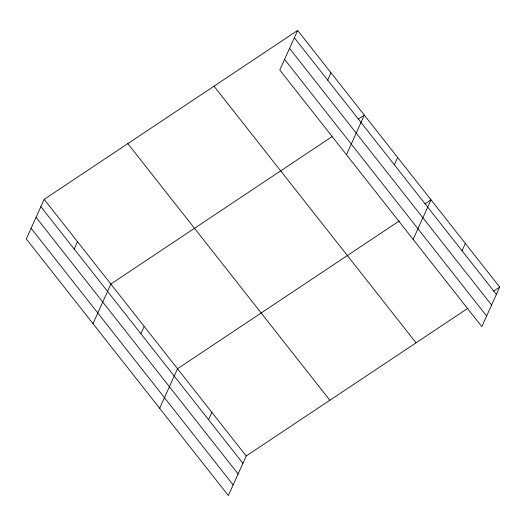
<?xml version="1.0" encoding="UTF-8"?>
<svg xmlns="http://www.w3.org/2000/svg" width="526" height="526" viewBox="0 0 526 526"><rect width="100%" height="100%" fill="white"/><g stroke="black" fill="none" stroke-linecap="round" stroke-linejoin="round"><path stroke-width="0.79" d="M297.65 30.436L279.779 70.004L481.829 326.639L499.7 287.065L297.65 30.436L44.171 199.361L26.3 238.935L228.35 495.564L246.221 455.996L467.995 308.197M74.199 249.035L77.506 241.704M92.977 323.621L110.848 284.047L331.945 136.701M140.876 333.721L144.183 326.39M159.654 408.314L177.525 368.739L399.3 220.94M327.678 80.11L330.985 72.779M208.559 419.695L211.873 412.364M346.456 154.697L364.327 115.122L358.252 119.165M394.355 164.796L397.663 157.465M413.134 239.389L431.004 199.814L424.929 203.858M462.045 250.77L465.352 243.439M493.631 291.115L499.7 287.065M294.343 37.76L496.393 294.396M289.537 48.405L491.586 305.034M284.586 59.366L486.635 316.001M214.003 86.179L416.053 342.814M127.818 143.611L329.868 400.247M44.171 199.361L246.221 455.996M40.857 206.685L242.907 463.321M36.057 217.33L238.107 473.965M31.106 228.291L233.156 484.926"/></g></svg>
